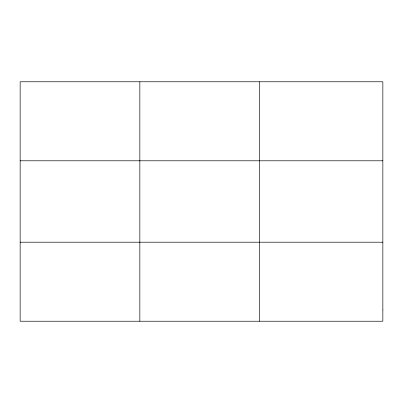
<?xml version="1.0" encoding="UTF-8"?>
<svg xmlns="http://www.w3.org/2000/svg" width="403" height="403" viewBox="0 0 403 403"><rect width="100%" height="100%" fill="white"/><g stroke="black" fill="none" stroke-linecap="round" stroke-linejoin="round"><path stroke-width="0.6" d="M139.841 321.231L139.841 81.769M259.532 321.231L259.532 81.769M20.15 160.792L382.85 160.792M20.15 242.208L382.85 242.208M382.85 309.942L382.85 321.231L20.15 321.231L20.15 81.769L382.85 81.769L382.85 309.942"/></g></svg>
